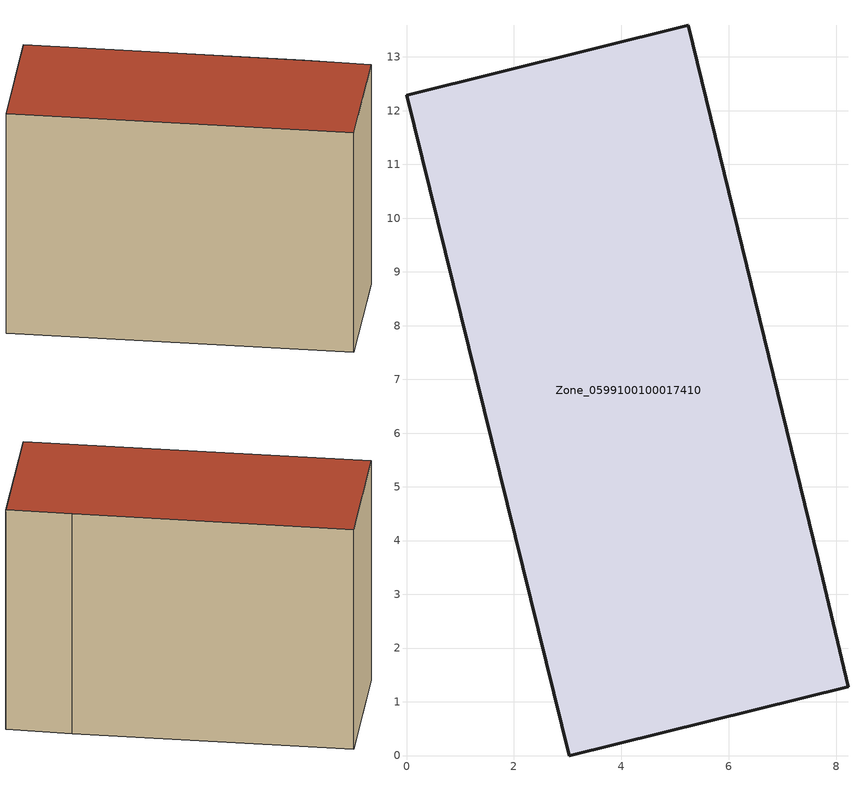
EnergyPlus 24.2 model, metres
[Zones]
Zone_0599100100017410
 floor ground (C_G): 3.03,0 0,12.29 5.24,13.59 7.67,3.64 8.22,1.28 z0
 wall outside (C_F): 0,12.29 3.03,0 8.22,1.28 7.67,3.64 5.24,13.59 0,12.29 z0:8.96
 roof outside (C_R): 7.67,3.64 5.24,13.59 0,12.29 3.03,0 8.22,1.28 z8.96
[BUILDING]
Pand.0599100100017410: North Axis=0; Terrain=City; Loads Convergence Tolerance Value=0.04; Temperature Convergence Tolerance Value=0.4; Solar Distribution=FullExterior; Maximum Number of Warmup Days=25; Minimum Number of Warmup Days=1
[Site:Location]
Rotterdam.The.Hague.AP_ZH_NLD Design_Conditions: Latitude=51.96; Longitude=4.45; Time Zone=1; Elevation=-4.5
[SITE:GROUNDTEMPERATURE:BUILDINGSURFACE]
18, 18, 18, 18, 18, 18, 18, 18, 18, 18, 18, 18
[MATERIAL] Thermal Absorptance=0.9; Solar Absorptance=0.7; Visible Absorptance=0.7
Name | Roughness | Thickness | Conductivity | Density | Specific Heat
G.TI.2015-2018 | MediumSmooth | 0.15 | 0.0428571 | 540 | 1210
F.TI.2015-2018 | Rough | 0.3 | 0.0666667 | 1920 | 840
R.TI.2015-2018 | MediumRough | 0.2 | 0.0333333 | 1500 | 1000
[CONSTRUCTION]
C_G: G.TI.2015-2018
C_F: F.TI.2015-2018
C_R: R.TI.2015-2018
[ZONE]
Zone_0599100100017410: Type=1; Multiplier=1; Ceiling Height=Autocalculate; Volume=Autocalculate; Floor Area=autocalculate; Part of Total Floor Area=Yes
[ZONEINFILTRATION:DESIGNFLOWRATE]
Infil_Zone_0599100100017410: Zone or ZoneList or Space or SpaceList=Zone_0599100100017410; Schedule=AlwaysOn; Design Flow Rate Calculation Method=Flow/Area; Flow Rate per Floor Area=0.0015; Constant Term Coefficient=1; Temperature Term Coefficient=0; Velocity Term Coefficient=0; Velocity Squared Term Coefficient=0
[HVACTEMPLATE:ZONE:IDEALLOADSAIRSYSTEM]
Zone_0599100100017410: Maximum Heating Supply Air Temperature=50; Minimum Cooling Supply Air Temperature=13; Maximum Heating Supply Air Humidity Ratio=0.0156; Minimum Cooling Supply Air Humidity Ratio=0.0077; Heating Limit=NoLimit; Cooling Limit=NoLimit; Dehumidification Control Type=ConstantSensibleHeatRatio; Cooling Sensible Heat Ratio=0.7; Dehumidification Setpoint=60; Humidification Control Type=None; Humidification Setpoint=30; Outdoor Air Method=None; Outdoor Air Flow Rate per Person=0.00944; Outdoor Air Flow Rate per Zone Floor Area=0; Outdoor Air Flow Rate per Zone=0; Demand Controlled Ventilation Type=None; Outdoor Air Economizer Type=NoEconomizer; Heat Recovery Type=None; Sensible Heat Recovery Effectiveness=0.7; Latent Heat Recovery Effectiveness=0.65
[ZONECONTROL:THERMOSTAT]
ThermostatControl_Zone_0599100100017410: Zone or ZoneList=Zone_0599100100017410; Control Type Schedule=DualSetpointControlType; Control 1=Thermostat_Zone_0599100100017410; Temperature Difference Between Cutout And Setpoint=0
[THERMOSTATSETPOINT:DUALSETPOINT]
Thermostat_Zone_0599100100017410: Heating Setpoint Temperature Schedule=HeatingSetpoint_Zone_0599100100017410; Cooling Setpoint Temperature Schedule=CoolingSetpoint_Zone_0599100100017410
[SCHEDULE:COMPACT]
HeatingSetpoint_Zone_0599100100017410: Through: 12/31, For: AllDays, Until: 24:00, 21
CoolingSetpoint_Zone_0599100100017410: Through: 12/31, For: AllDays, Until: 24:00, 24
DualSetpointControlType: Through: 12/31, For: AllDays, Until: 24:00, 4
AlwaysOn: Through: 12/31, For: AllDays, Until: 24:00, 1
